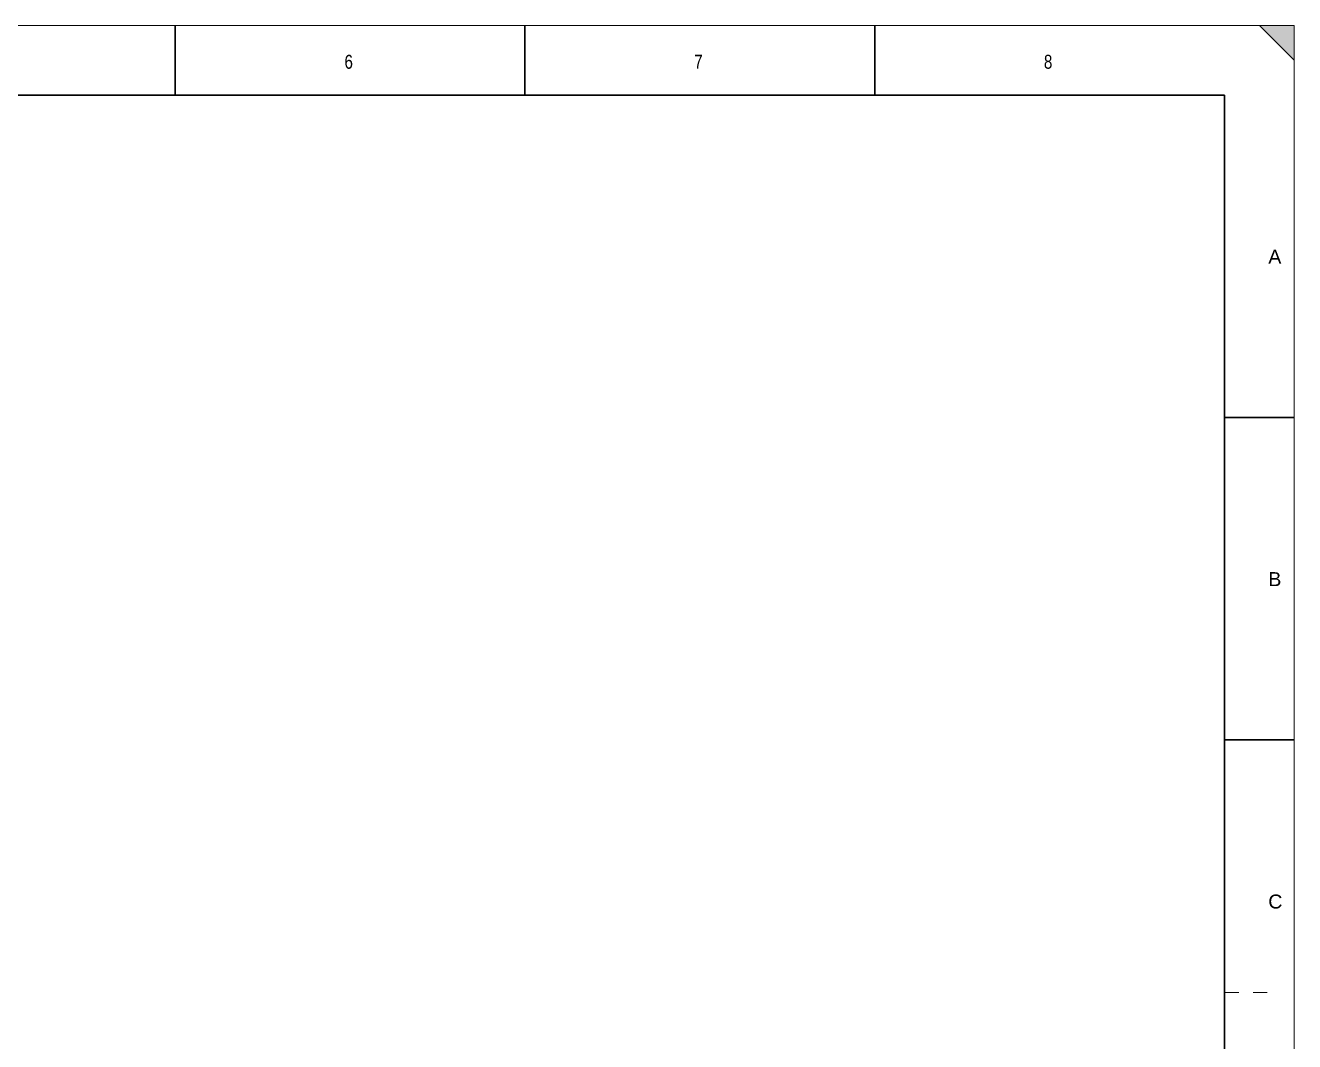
# Model space of a CAD drawing. Header units: millimetres. Extents: x 563728 to 564359, y 4765109 to 4765554.
# Drawn here: x 564086.6 to 564359.1, y 4765335.8 to 4765554.1 of the extents above; entities that cross this region are included whole.
import ezdxf
from ezdxf.enums import TextEntityAlignment as Align

# ---------------------------------------------------------------- set-up
doc = ezdxf.new("R2010")
doc.units = ezdxf.units.MM
doc.linetypes.add('DGN2', pattern=[6.1388, 3.0694, -3.0694])
doc.layers.add('58 Formato plano y líneas de solape - Planoaren formatua eta gainjartze marrak', color=7, linetype='Continuous', lineweight=0)
doc.styles.add('StyleArial', font='arial.ttf')

msp = doc.modelspace()

# ---------------------------------------------------------------- hatches: boundary and pattern name
at = {"layer": '58 Formato plano y líneas de solape - Planoaren formatua eta gainjartze marrak', "linetype": 'Continuous'}
msp.add_hatch(color=7, dxfattribs=at).paths.add_polyline_path([(564351.54, 4765554.08), (564359.04, 4765554.08), (564359.04, 4765546.58)])

# ---------------------------------------------------------------- linework, layer by layer
at = {"layer": '58 Formato plano y líneas de solape - Planoaren formatua eta gainjartze marrak', "color": 7, "linetype": 'Continuous', "lineweight": 30}
for p, q in [((564118.76, 4765539.08), (564118.76, 4765554.08)), ((564193.85, 4765539.08), (564193.85, 4765554.08)), ((564268.95, 4765539.08), (564268.95, 4765554.08)), ((564344.11, 4765469.83), (564359.11, 4765469.83)), ((564344.11, 4765400.58), (564359.11, 4765400.58))]:
    msp.add_line(p, q, dxfattribs=at)
at = {"layer": '58 Formato plano y líneas de solape - Planoaren formatua eta gainjartze marrak', "color": 7, "linetype": 'DGN2', "lineweight": 0}
msp.add_line((564344.04, 4765346.33), (564354.03, 4765346.33), dxfattribs=at)
at = {"layer": '58 Formato plano y líneas de solape - Planoaren formatua eta gainjartze marrak', "color": 7, "linetype": 'Continuous', "lineweight": 0, "flags": 128}
for points in [[(563728.29, 4765554.08), (564359.04, 4765554.08), (564359.04, 4765108.58), (563728.29, 4765108.58), (563728.29, 4765554.08)], [(564351.54, 4765554.08), (564359.04, 4765554.08), (564359.04, 4765546.58), (564351.54, 4765554.08)]]:
    msp.add_lwpolyline(points, dxfattribs=at)
at = {"layer": '58 Formato plano y líneas de solape - Planoaren formatua eta gainjartze marrak', "color": 7, "linetype": 'Continuous', "lineweight": 30, "flags": 128}
msp.add_lwpolyline([(563743.29, 4765123.58), (563743.29, 4765539.08), (564344.04, 4765539.08), (564344.04, 4765123.58), (564344.04, 4765123.58), (564344.04, 4765123.58), (564344.04, 4765123.58), (564344.04, 4765123.58), (563743.29, 4765123.58)], dxfattribs=at)

# ---------------------------------------------------------------- texts
at = {"layer": '58 Formato plano y líneas de solape - Planoaren formatua eta gainjartze marrak', "color": 7, "linetype": 'Continuous', "lineweight": 30, "style": 'StyleArial', "width": 0.776663}
for s, p in [('6', (564156, 4765544.76)), ('7', (564231.09, 4765544.76)), ('8', (564306.18, 4765544.76))]:
    msp.add_text(s, height=3, dxfattribs=at).set_placement(p, align=Align.CENTER)
at = {"layer": '58 Formato plano y líneas de solape - Planoaren formatua eta gainjartze marrak', "color": 7, "linetype": 'Continuous', "lineweight": 0, "style": 'StyleArial', "width": 1.009135}
for s, p in [('A', (564353.45, 4765504.38)), ('B', (564353.45, 4765435.13)), ('C', (564353.45, 4765365.88))]:
    msp.add_text(s, height=3, dxfattribs=at).set_placement(p, align=Align.MIDDLE_LEFT)

doc.saveas('drawing.dxf')
